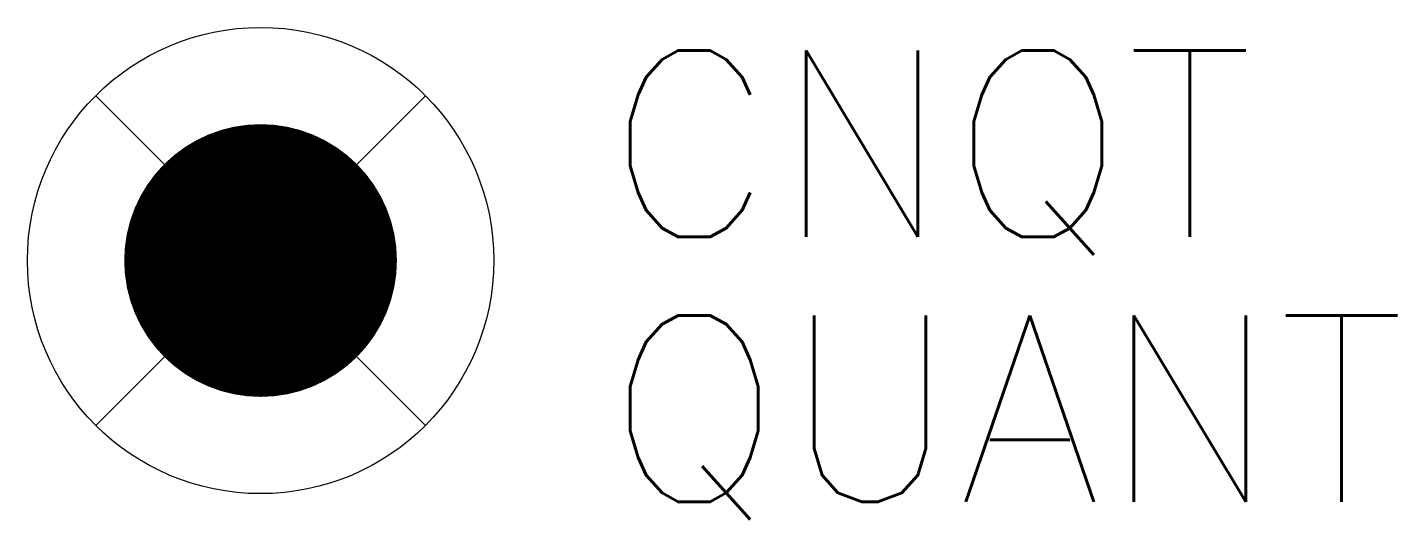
# Model space of a CAD drawing. Header units: millimetres. Extents: x 1420.83 to 1421.564, y 710.206 to 710.47.
import ezdxf
from ezdxf.enums import TextEntityAlignment as Align

# ---------------------------------------------------------------- set-up
doc = ezdxf.new("R2010")
doc.units = ezdxf.units.MM
doc.header["$LTSCALE"] = 10
doc.layers.add('cnqt', color=7, linetype='Continuous')
doc.styles.add('r80', font='romans.shx')

msp = doc.modelspace()

# ---------------------------------------------------------------- linework, layer by layer
at = {"layer": 'cnqt', "color": 214}
for p, q in [((1420.86654, 710.43301), (1421.04331, 710.25623)), ((1421.04331, 710.43301), (1420.86654, 710.25623))]:
    msp.add_line(p, q, dxfattribs=at)
at = {"layer": 'cnqt', "color": 214, "const_width": 0.07311}
msp.add_lwpolyline([(1420.92908, 710.31877, 1), (1420.98078, 710.37047, 1)], format="xyb", close=True, dxfattribs=at)
at = {"layer": 'cnqt', "color": 214}
msp.add_circle((1420.95493, 710.34462), 0.125, dxfattribs=at)

# ---------------------------------------------------------------- texts
at = {"color": 214, "style": 'r80', "flags": 1}
for tag, text, p in [('CNQT', 'Código', (1421.14019, 710.40725)), ('QUANT', 'Quantidade', (1421.14019, 710.26523))]:
    msp.add_attdef(tag, text=text, height=0.1, dxfattribs=at).set_placement(p, align=Align.MIDDLE_LEFT)

doc.saveas('drawing.dxf')
